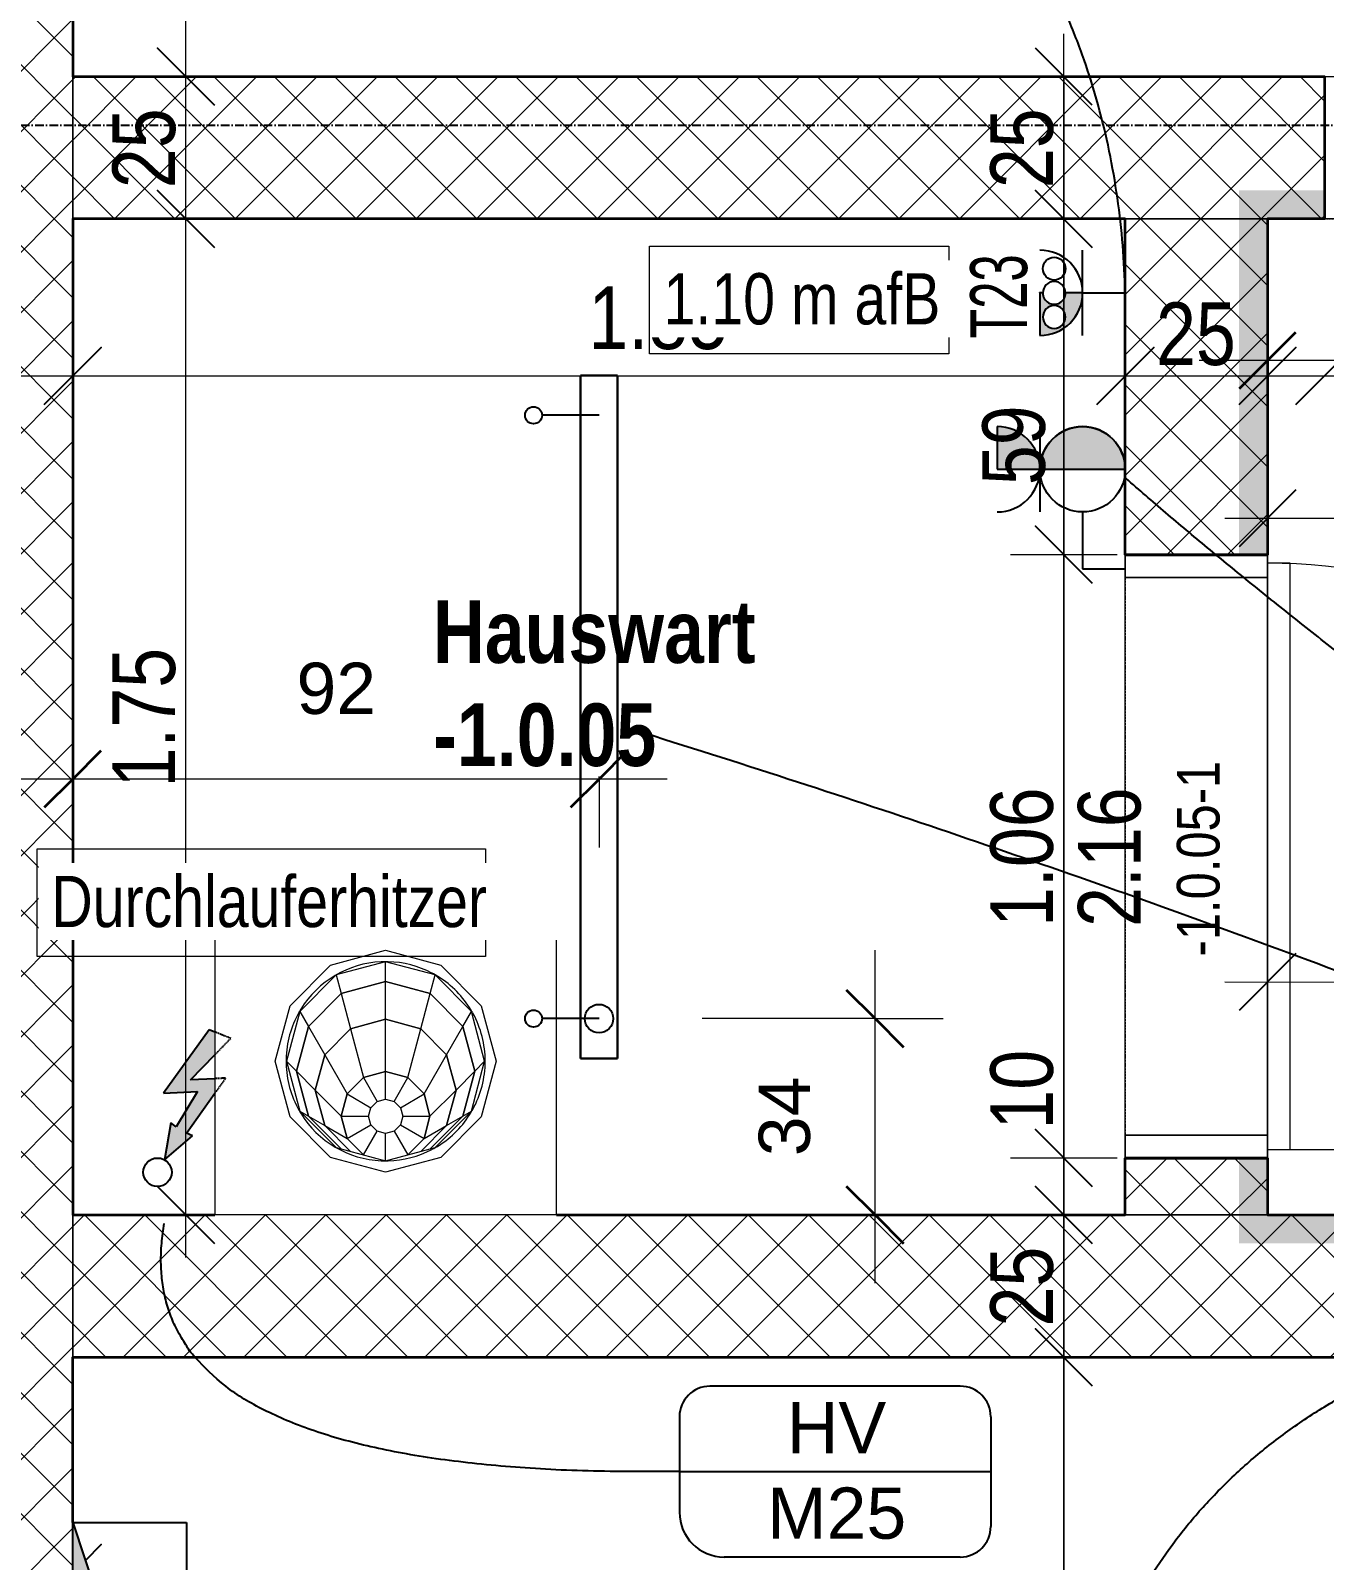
# Model space of a CAD drawing. Header units: millimetres. Extents: x -24363 to 26500, y -21894 to 23000.
# Drawn here: x -9004 to -6730, y -607 to 2081 of the extents above; entities that cross this region are included whole.
import ezdxf

# ---------------------------------------------------------------- set-up
doc = ezdxf.new("R2010")
doc.units = ezdxf.units.MM
for name, pattern in [('Achse', [25, 15, -5, 0, -5]), ('IMPORT-Strich 2_1mm _3_', [3, 2, -1]), ('IMPORT-Strichpunkt 3_1_1mm Achsen _3_', [5, 3, -1, 0, -1]), ('Verdeckt 0_75', [1.5, 0.75, -0.75])]:
    doc.linetypes.add(name, pattern=pattern)
for name, color, linetype, lineweight in [('010 Türen Neu', 7, 'Continuous', 5), ('015 Innenwände Bauteilschraffuren Neu', 7, 'Continuous', 5), ('015 Innenwände Neu', 7, 'Continuous', 5), ('030 Bodenaufbauten Neu', 7, 'Continuous', 5), ('035 Decken Neu', 7, 'Continuous', 5), ('060 Möbel Einbau Neu', 7, 'Continuous', 5), ('080 Raum Innen Kontur Neu', 7, 'Continuous', 5), ('110 Bemassungen Ausführung Neu', 7, 'Continuous', 5), ('160 Beschriftungen Ausführung Neu', 7, 'Continuous', 5), ('260 Kennzeichnung Sichtbeton Neu', 7, 'Continuous', 5), ('Allgemeine Beschriftungen', 7, 'Continuous', 5), ('Bemaßungen', 7, 'Continuous', 9), ('Bemaßungen-50', 7, 'Continuous', 9), ('Elektroinstallationen', 7, 'Continuous', 5), ('Kabel', 7, 'Continuous', 5), ('Leuchten', 7, 'Continuous', 5), ('Sanitärinstallationen', 7, 'Continuous', 5), ('Türen', 7, 'Continuous', 5), ('Wände', 7, 'Continuous', 5)]:
    doc.layers.add(name, color=color, linetype=linetype, lineweight=lineweight)
for name, color, linetype, lineweight, true_color in [('5773_100 Untergeschoss_dwg', 7, 'Continuous', 5, 0x767676), ('Detailelemente', 1, 'Continuous', 25, 0xff0000), ('Linien', 7, 'Verdeckt 0_75', 5, 0xc0c0c0)]:
    doc.layers.add(name, color=color, linetype=linetype, lineweight=lineweight, true_color=true_color)
doc.styles.add('Arial Narrow', font='ARIALN.TTF', dxfattribs={"height": 110.000002})
doc.styles.add('Arial Narrow_12', font='ARIALN.TTF', dxfattribs={"width": 0.75, "height": 100})
doc.styles.add('Arial Narrow_4', font='ARIALN.TTF', dxfattribs={"height": 75})
doc.styles.add('Arial Narrow_B', font='ARIALNB.TTF', dxfattribs={"height": 110})
doc.styles.add('Arial_5', font='arial.ttf', dxfattribs={"height": 90})
doc.styles.add('Arial_6', font='arial.ttf', dxfattribs={"width": 0.8, "height": 90})
doc.dimstyles.new('Diagonal_-_1_8_mm_Arial', dxfattribs={"dimscale": 304.8, "dimtxt": 91.823346, "dimasz": 0.328084, "dimexe": 0.393701, "dimexo": 0.246063, "dimgap": 0.287073, "dimtad": 1, "dimdec": 0, "dimlfac": 0.1, "dimzin": 0, "dimdsep": 46, "dimtxsty": 'Arial_5', "dimblk1": 'OBLIQUE', "dimblk2": 'OBLIQUE', "dimsah": 1, "dimcen": 0.09, "dimdle": 0.393701, "dimadec": 3, "dimazin": 2, "dimtfac": 1, "dimtdec": 4, "dimtix": 1, "dimtmove": 0, "dimatfit": 3, "dimfxl": 1, "dimtvp": 1, "dimtfill": 1, "dimtolj": 1, "dimtzin": 0, "dimarcsym": 2})
pattern_1 = [(60.551, (0, 0), (-65.30952, 36.87365), []), (150.551, (0, 0), (36.87365, 65.30952), [])]

# ---------------------------------------------------------------- blocks, each defined once
blk = doc.blocks.new('DirectShape - Modell_Elektroplaner_002-17037885-UG')
at = {"layer": 'Wände', "color": 253, "true_color": 0xa3a3a3}
for p, q in [((9180, 250), (6980, 250)), ((9180, 0), (9180, 250)), ((6980, 0), (9180, 0))]:
    blk.add_line(p, q, dxfattribs=at)
blk = doc.blocks.new('DirectShape - Wand-035-17009629-UG')
blk.add_blockref('DirectShape - Modell_Elektroplaner_002-17037885-UG', (0, 0))
blk = doc.blocks.new('DirectShape - Modell_Elektroplaner_002-17037888-UG')
at = {"layer": 'Wände', "color": 253, "true_color": 0xa3a3a3}
for p, q in [((3810, 250), (0, 250)), ((0, 250), (0, 0)), ((0, 0), (3810, 0))]:
    blk.add_line(p, q, dxfattribs=at)
blk = doc.blocks.new('DirectShape - Wand-035-17009666-UG')
blk.add_blockref('DirectShape - Modell_Elektroplaner_002-17037888-UG', (0, 0))
blk = doc.blocks.new('DirectShape - Modell_Elektroplaner_002-17024932-UG')
at = {"layer": 'Wände', "color": 253, "true_color": 0xa3a3a3}
blk.add_line((8150, 0), (0, 0), dxfattribs=at)
blk = doc.blocks.new('DirectShape - Wand-035-17010160-UG')
blk.add_blockref('DirectShape - Modell_Elektroplaner_002-17024932-UG', (0, 0))
blk = doc.blocks.new('DirectShape - Modell_Elektroplaner_002-17037976-UG')
at = {"layer": 'Wände', "color": 253, "true_color": 0xa3a3a3}
for p, q in [((350, 250), (250, 250)), ((250, 250), (250, 0)), ((350, 0), (350, 250)), ((2000, 250), (1410, 250)), ((1410, 250), (1410, 0)), ((2000, 0), (2000, 250)), ((250, 0), (350, 0)), ((1410, 0), (2000, 0))]:
    blk.add_line(p, q, dxfattribs=at)
blk = doc.blocks.new('DirectShape - Wand-035-17010408-UG')
blk.add_blockref('DirectShape - Modell_Elektroplaner_002-17037976-UG', (0, 0))
blk = doc.blocks.new('DirectShape - Modell_Elektroplaner_002-17024562-UG')
at = {"layer": 'Türen', "color": 253, "true_color": 0xa3a3a3}
for p, q in [((1045, 40), (15, 40)), ((15, 40), (15, 0)), ((1045, 0), (1045, 40)), ((0, 0), (0, -250)), ((40, 0), (0, 0)), ((15, 0), (1045, 0)), ((40, -250), (40, 0)), ((1020, 0), (1020, -250)), ((1060, 0), (1020, 0)), ((1060, -250), (1060, 0)), ((0, -250), (40, -250)), ((1020, -250), (1060, -250))]:
    blk.add_line(p, q, dxfattribs=at)
blk = doc.blocks.new('DirectShape - Tür-014-17032041-UG')
blk.add_blockref('DirectShape - Modell_Elektroplaner_002-17024562-UG', (0, 0))
blk = doc.blocks.new('DirectShape - Modell_Elektroplaner_002-17024761-UG')
at = {"layer": 'Sanitärinstallationen', "color": 251, "true_color": 0x666666}
for p, q in [((-300, 0), (300, 0)), ((-300, -500), (-300, 0)), ((-300, 0), (300, 0)), ((-300, -500), (-300, 0)), ((300, -500), (300, 0)), ((300, -500), (300, 0)), ((-97, -101), (0, -74.9)), ((-97, -101), (0, -74.9)), ((0, -74.9), (97, -101)), ((0, -74.9), (97, -101)), ((-168, -172.4), (-97, -101)), ((-168, -172.4), (-97, -101)), ((0, -95), (-87, -118.4)), ((0, -95), (-87, -118.4)), ((-39, -105.5), (-67.5, -134.2)), ((-67.5, -134.2), (-39, -105.5)), ((-39, -105.5), (-67.5, -134.2)), ((-67.5, -134.2), (-39, -105.5)), ((-15, -147.4), (-39, -105.5)), ((-15, -147.4), (-39, -105.5)), ((0, -95), (0, -143.4)), ((87, -118.4), (0, -95)), ((0, -95), (0, -143.4)), ((87, -118.4), (0, -95)), ((39, -105.5), (15, -147.4)), ((39, -105.5), (15, -147.4)), ((67.5, -134.2), (39, -105.5)), ((39, -105.5), (67.5, -134.2)), ((67.5, -134.2), (39, -105.5)), ((39, -105.5), (67.5, -134.2)), ((97, -101), (168, -172.4)), ((97, -101), (168, -172.4)), ((-87, -118.4), (-150.7, -182.5)), ((-87, -118.4), (-150.7, -182.5)), ((-135.6, -173.8), (-78.3, -116.1)), ((-78.3, -116.1), (-135.6, -173.8)), ((-135.6, -173.8), (-78.3, -116.1)), ((-78.3, -116.1), (-135.6, -173.8)), ((-61.9, -111.7), (-107.1, -157.2)), ((-107.1, -157.2), (-61.9, -111.7)), ((-61.9, -111.7), (-107.1, -157.2)), ((-107.1, -157.2), (-61.9, -111.7)), ((-67.5, -134.2), (-107.1, -157.2)), ((-67.5, -134.2), (-107.1, -157.2)), ((-67.5, -134.2), (-77.9, -173.4)), ((-77.9, -173.4), (-67.5, -134.2)), ((-67.5, -134.2), (-77.9, -173.4)), ((-77.9, -173.4), (-67.5, -134.2)), ((-26, -158.4), (-67.5, -134.2)), ((-26, -158.4), (-67.5, -134.2)), ((67.5, -134.2), (26, -158.4)), ((67.5, -134.2), (26, -158.4)), ((107.1, -157.2), (61.9, -111.7)), ((61.9, -111.7), (107.1, -157.2)), ((107.1, -157.2), (61.9, -111.7)), ((61.9, -111.7), (107.1, -157.2)), ((77.9, -173.4), (67.5, -134.2)), ((107.1, -157.2), (67.5, -134.2)), ((67.5, -134.2), (77.9, -173.4)), ((77.9, -173.4), (67.5, -134.2)), ((107.1, -157.2), (67.5, -134.2)), ((67.5, -134.2), (77.9, -173.4)), ((78.3, -116.1), (135.6, -173.8)), ((135.6, -173.8), (78.3, -116.1)), ((78.3, -116.1), (135.6, -173.8)), ((135.6, -173.8), (78.3, -116.1)), ((150.7, -182.5), (87, -118.4)), ((150.7, -182.5), (87, -118.4)), ((-107.1, -157.2), (-135.6, -173.8)), ((-107.1, -157.2), (-135.6, -173.8)), ((-107.1, -157.2), (-123.7, -219.4)), ((-123.7, -219.4), (-107.1, -157.2)), ((-107.1, -157.2), (-123.7, -219.4)), ((-123.7, -219.4), (-107.1, -157.2)), ((-30, -173.4), (-26, -158.4)), ((-30, -173.4), (-26, -158.4)), ((-30, -173.4), (-26, -158.4)), ((-30, -173.4), (-26, -158.4)), ((-26, -158.4), (-15, -147.4)), ((-26, -158.4), (-15, -147.4)), ((-26, -158.4), (-15, -147.4)), ((-26, -158.4), (-15, -147.4)), ((-15, -147.4), (0, -143.4)), ((-15, -147.4), (0, -143.4)), ((-15, -147.4), (0, -143.4)), ((-15, -147.4), (0, -143.4)), ((0, -143.4), (15, -147.4)), ((0, -143.4), (15, -147.4)), ((0, -143.4), (15, -147.4)), ((0, -143.4), (15, -147.4)), ((15, -147.4), (26, -158.4)), ((15, -147.4), (26, -158.4)), ((15, -147.4), (26, -158.4)), ((15, -147.4), (26, -158.4)), ((26, -158.4), (30, -173.4)), ((26, -158.4), (30, -173.4)), ((26, -158.4), (30, -173.4)), ((26, -158.4), (30, -173.4)), ((123.7, -219.4), (107.1, -157.2)), ((135.6, -173.8), (107.1, -157.2)), ((107.1, -157.2), (123.7, -219.4)), ((123.7, -219.4), (107.1, -157.2)), ((135.6, -173.8), (107.1, -157.2)), ((107.1, -157.2), (123.7, -219.4)), ((-194, -270), (-168, -172.4)), ((-194, -270), (-168, -172.4)), ((-150.7, -182.5), (-174, -270)), ((-150.7, -182.5), (-174, -270)), ((-156.6, -252.5), (-135.6, -173.8)), ((-135.6, -173.8), (-156.6, -252.5)), ((-156.6, -252.5), (-135.6, -173.8)), ((-135.6, -173.8), (-156.6, -252.5)), ((-135.6, -173.8), (-150.7, -182.5)), ((-135.6, -173.8), (-150.7, -182.5)), ((-77.9, -173.4), (-123.7, -219.4)), ((-77.9, -173.4), (-123.7, -219.4)), ((-77.9, -173.4), (-67.5, -212.6)), ((-30, -173.4), (-77.9, -173.4)), ((-67.5, -212.6), (-77.9, -173.4)), ((-77.9, -173.4), (-67.5, -212.6)), ((-30, -173.4), (-77.9, -173.4)), ((-67.5, -212.6), (-77.9, -173.4)), ((-26, -188.4), (-30, -173.4)), ((-26, -188.4), (-30, -173.4)), ((-26, -188.4), (-30, -173.4)), ((-26, -188.4), (-30, -173.4)), ((30, -173.4), (26, -188.4)), ((30, -173.4), (26, -188.4)), ((30, -173.4), (26, -188.4)), ((30, -173.4), (26, -188.4)), ((77.9, -173.4), (30, -173.4)), ((77.9, -173.4), (30, -173.4)), ((67.5, -212.6), (77.9, -173.4)), ((77.9, -173.4), (67.5, -212.6)), ((67.5, -212.6), (77.9, -173.4)), ((77.9, -173.4), (67.5, -212.6)), ((123.7, -219.4), (77.9, -173.4)), ((123.7, -219.4), (77.9, -173.4)), ((150.7, -182.5), (135.6, -173.8)), ((135.6, -173.8), (156.6, -252.5)), ((156.6, -252.5), (135.6, -173.8)), ((150.7, -182.5), (135.6, -173.8)), ((135.6, -173.8), (156.6, -252.5)), ((156.6, -252.5), (135.6, -173.8)), ((174, -270), (150.7, -182.5)), ((174, -270), (150.7, -182.5)), ((168, -172.4), (194, -270)), ((168, -172.4), (194, -270)), ((-67.5, -212.6), (-107.1, -281.6)), ((-67.5, -212.6), (-107.1, -281.6)), ((-26, -188.4), (-67.5, -212.6)), ((-26, -188.4), (-67.5, -212.6)), ((-67.5, -212.6), (-39, -241.3)), ((-39, -241.3), (-67.5, -212.6)), ((-67.5, -212.6), (-39, -241.3)), ((-39, -241.3), (-67.5, -212.6)), ((-15, -199.4), (-39, -241.3)), ((-15, -199.4), (-39, -241.3)), ((-15, -199.4), (-26, -188.4)), ((-15, -199.4), (-26, -188.4)), ((-15, -199.4), (-26, -188.4)), ((-15, -199.4), (-26, -188.4)), ((0, -203.4), (-15, -199.4)), ((0, -203.4), (-15, -199.4)), ((0, -203.4), (-15, -199.4)), ((0, -203.4), (-15, -199.4)), ((15, -199.4), (0, -203.4)), ((15, -199.4), (0, -203.4)), ((15, -199.4), (0, -203.4)), ((15, -199.4), (0, -203.4)), ((0, -203.4), (0, -251.8)), ((0, -203.4), (0, -251.8)), ((26, -188.4), (15, -199.4)), ((26, -188.4), (15, -199.4)), ((26, -188.4), (15, -199.4)), ((26, -188.4), (15, -199.4)), ((39, -241.3), (15, -199.4)), ((39, -241.3), (15, -199.4)), ((67.5, -212.6), (26, -188.4)), ((67.5, -212.6), (26, -188.4)), ((39, -241.3), (67.5, -212.6)), ((67.5, -212.6), (39, -241.3)), ((39, -241.3), (67.5, -212.6)), ((67.5, -212.6), (39, -241.3)), ((107.1, -281.6), (67.5, -212.6)), ((107.1, -281.6), (67.5, -212.6)), ((-123.7, -219.4), (-156.6, -252.5)), ((-123.7, -219.4), (-156.6, -252.5)), ((-123.7, -219.4), (-107.1, -281.6)), ((-107.1, -281.6), (-123.7, -219.4)), ((-123.7, -219.4), (-107.1, -281.6)), ((-107.1, -281.6), (-123.7, -219.4)), ((-39, -241.3), (-61.9, -327.2)), ((-39, -241.3), (-61.9, -327.2)), ((-39, -241.3), (0, -251.8)), ((0, -251.8), (-39, -241.3)), ((-39, -241.3), (0, -251.8)), ((0, -251.8), (-39, -241.3)), ((0, -251.8), (39, -241.3)), ((39, -241.3), (0, -251.8)), ((0, -251.8), (39, -241.3)), ((39, -241.3), (0, -251.8)), ((61.9, -327.2), (39, -241.3)), ((61.9, -327.2), (39, -241.3)), ((107.1, -281.6), (123.7, -219.4)), ((123.7, -219.4), (107.1, -281.6)), ((107.1, -281.6), (123.7, -219.4)), ((123.7, -219.4), (107.1, -281.6)), ((156.6, -252.5), (123.7, -219.4)), ((156.6, -252.5), (123.7, -219.4)), ((-156.6, -252.5), (-174, -270)), ((-156.6, -252.5), (-174, -270)), ((-135.6, -331.2), (-156.6, -252.5)), ((-156.6, -252.5), (-135.6, -331.2)), ((-135.6, -331.2), (-156.6, -252.5)), ((-156.6, -252.5), (-135.6, -331.2)), ((0, -251.8), (0, -343.9)), ((0, -251.8), (0, -343.9)), ((156.6, -252.5), (135.6, -331.2)), ((135.6, -331.2), (156.6, -252.5)), ((156.6, -252.5), (135.6, -331.2)), ((135.6, -331.2), (156.6, -252.5)), ((174, -270), (156.6, -252.5)), ((174, -270), (156.6, -252.5)), ((-168, -367.6), (-194, -270)), ((-168, -367.6), (-194, -270)), ((-174, -270), (-150.7, -357.5)), ((-174, -270), (-150.7, -357.5)), ((-107.1, -281.6), (-135.6, -331.2)), ((-107.1, -281.6), (-135.6, -331.2)), ((-107.1, -281.6), (-61.9, -327.2)), ((-61.9, -327.2), (-107.1, -281.6)), ((-107.1, -281.6), (-61.9, -327.2)), ((-61.9, -327.2), (-107.1, -281.6)), ((61.9, -327.2), (107.1, -281.6)), ((107.1, -281.6), (61.9, -327.2)), ((61.9, -327.2), (107.1, -281.6)), ((107.1, -281.6), (61.9, -327.2)), ((135.6, -331.2), (107.1, -281.6)), ((135.6, -331.2), (107.1, -281.6)), ((150.7, -357.5), (174, -270)), ((150.7, -357.5), (174, -270)), ((194, -270), (168, -367.6)), ((194, -270), (168, -367.6)), ((-135.6, -331.2), (-150.7, -357.5)), ((-135.6, -331.2), (-150.7, -357.5)), ((-78.3, -388.9), (-135.6, -331.2)), ((-135.6, -331.2), (-78.3, -388.9)), ((-78.3, -388.9), (-135.6, -331.2)), ((-135.6, -331.2), (-78.3, -388.9)), ((-61.9, -327.2), (-78.3, -388.9)), ((-61.9, -327.2), (-78.3, -388.9)), ((-61.9, -327.2), (0, -343.9)), ((0, -343.9), (-61.9, -327.2)), ((-61.9, -327.2), (0, -343.9)), ((0, -343.9), (-61.9, -327.2)), ((0, -343.9), (61.9, -327.2)), ((61.9, -327.2), (0, -343.9)), ((0, -343.9), (61.9, -327.2)), ((61.9, -327.2), (0, -343.9)), ((0, -343.9), (0, -410)), ((0, -343.9), (0, -410)), ((78.3, -388.9), (61.9, -327.2)), ((78.3, -388.9), (61.9, -327.2)), ((135.6, -331.2), (78.3, -388.9)), ((78.3, -388.9), (135.6, -331.2)), ((135.6, -331.2), (78.3, -388.9)), ((78.3, -388.9), (135.6, -331.2)), ((150.7, -357.5), (135.6, -331.2)), ((150.7, -357.5), (135.6, -331.2)), ((-97, -439), (-168, -367.6)), ((-97, -439), (-168, -367.6)), ((-150.7, -357.5), (-87, -421.6)), ((-150.7, -357.5), (-87, -421.6)), ((87, -421.6), (150.7, -357.5)), ((87, -421.6), (150.7, -357.5)), ((168, -367.6), (97, -439)), ((168, -367.6), (97, -439)), ((-78.3, -388.9), (-87, -421.6)), ((-78.3, -388.9), (-87, -421.6)), ((0, -410), (-78.3, -388.9)), ((-78.3, -388.9), (0, -410)), ((0, -410), (-78.3, -388.9)), ((-78.3, -388.9), (0, -410)), ((78.3, -388.9), (0, -410)), ((0, -410), (78.3, -388.9)), ((78.3, -388.9), (0, -410)), ((0, -410), (78.3, -388.9)), ((87, -421.6), (78.3, -388.9)), ((87, -421.6), (78.3, -388.9)), ((-87, -421.6), (0, -445)), ((-87, -421.6), (0, -445)), ((0, -410), (0, -445)), ((0, -410), (0, -445)), ((0, -445), (87, -421.6)), ((0, -445), (87, -421.6)), ((0, -465.1), (-97, -439)), ((0, -465.1), (-97, -439)), ((97, -439), (0, -465.1)), ((97, -439), (0, -465.1)), ((300, -500), (-300, -500)), ((300, -500), (-300, -500))]:
    blk.add_line(p, q, dxfattribs=at)
blk = doc.blocks.new('DirectShape - Modell_Elektroplaner_002-17024762-UG')
blk.add_blockref('DirectShape - Modell_Elektroplaner_002-17024761-UG', (0, 0))
blk = doc.blocks.new('DirectShape - FlowEq-001-17009938-UG')
blk.add_blockref('DirectShape - Modell_Elektroplaner_002-17024762-UG', (0, 0))
blk = doc.blocks.new('Modell_Elektroplaner_002_ifc-1-UG')
at = {"layer": 'Sanitärinstallationen', "color": 254, "linetype": 'Verdeckt 0_75', "lineweight": 5, "true_color": 0xd9d9d9, "rotation": 179.999751747052}
blk.add_blockref('DirectShape - FlowEq-001-17009938-UG', (-8380, 0), dxfattribs=at)
at = {"layer": 'Türen', "color": 251, "lineweight": 5, "true_color": 0x666666, "rotation": 269.9997517460218}
blk.add_blockref('DirectShape - Tür-014-17032041-UG', (-6830, 1160), dxfattribs=at)
at = {"layer": 'Wände', "color": 251, "lineweight": 5, "true_color": 0x666666}
for name, p, rotation in [('DirectShape - Wand-035-17010160-UG', (-8930, 2700), 269.9997517460218), ('DirectShape - Wand-035-17009629-UG', (250, 2000), 179.999751747052), ('DirectShape - Wand-035-17010408-UG', (-6830, -250), 89.9997517460218), ('DirectShape - Wand-035-17009666-UG', (-8930, -250), 359.999751747052)]:
    blk.add_blockref(name, p, dxfattribs=dict(at, rotation=rotation))
blk = doc.blocks.new('tin_Schaltgerätekombination - Schaltgerätekombination-V3-UG')
at = {"layer": 'Detailelemente', "linetype": 'Verdeckt 0_75'}
blk.add_hatch(color=256, dxfattribs=at).paths.add_polyline_path([(300, 200), (-300, 0), (300, 0)])
at = {"layer": 'Detailelemente'}
for p, q in [((-300, 0), (300, 200)), ((-300, 0), (-300, 200)), ((-300, 200), (300, 200)), ((300, 200), (300, 0)), ((300, 0), (-300, 0))]:
    blk.add_line(p, q, dxfattribs=at)
blk = doc.blocks.new('tin_LED_Lichtleiste - Lichtleiste LED 120-18168000-UG')
at = {"layer": 'Leuchten', "color": 150, "lineweight": 25, "true_color": 0x007fff}
for p, q in [((-530, 0), (-530, 100)), ((530, 0), (530, 100)), ((600, 32.5), (-600, 32.5)), ((-600, 32.5), (-600, -32.5)), ((-600, 32.5), (600, 32.5)), ((-600, -32.5), (-600, 32.5)), ((600, -32.5), (600, 32.5)), ((600, 32.5), (600, -32.5)), ((-600, -32.5), (600, -32.5)), ((600, -32.5), (-600, -32.5))]:
    blk.add_line(p, q, dxfattribs=at)
for centre, radius in [((-530, 115), 15), ((530, 115), 15), ((-530, 0), 25)]:
    blk.add_circle(centre, radius, dxfattribs=at)
blk = doc.blocks.new('tin_Schema0_T13_AP - Schalter Schema 0 T13 AP-18254315-UG')
at = {"layer": 'Detailelemente', "true_color": 0x007fff}
for points in [[(-293.6, 0), (-313, -2.6), (-331.1, -10), (-346.6, -22), (-358.5, -37.5), (-366, -55.6), (-368.6, -75), (-366, -94.4), (-358.5, -112.5), (-346.6, -128), (-331.1, -140), (-313, -147.4), (-293.6, -150), (-293.6, -41.1)], [(-293.6, -150), (-313, -152.6), (-331.1, -160), (-346.6, -172), (-358.5, -187.5), (-366, -205.6), (-368.6, -225), (-293.6, -225)]]:
    blk.add_hatch(color=150, dxfattribs=at).paths.add_polyline_path(points)
at = {"layer": 'Detailelemente', "color": 150, "true_color": 0x007fff}
for p, q in [((-293.6, -150), (-293.6, 0)), ((-118.6, -75), (-118.6, 0)), ((-218.6, -75), (-118.6, -75)), ((-368.6, -150), (-218.6, -150)), ((-293.6, -225), (-293.6, -150)), ((-368.6, -225), (-293.6, -225))]:
    blk.add_line(p, q, dxfattribs=at)
blk.add_circle((-293.6, -75), 75, dxfattribs=at)
for centre, start, end in [((-293.6, -75), 90, 270), ((-293.6, -225), 90, 180), ((-293.6, -225), 0, 180)]:
    blk.add_arc(centre, 75, start, end, dxfattribs=at)
blk = doc.blocks.new('tin_Steckdose_T23_AP - Steckdose 3xT23 AP-18202111-UG')
at = {"layer": 'Detailelemente'}
h = blk.add_hatch(color=256, dxfattribs=at)
h.paths.add_polyline_path([(-68.6, -150), (-71.1, -130.6), (-78.6, -112.5), (-90.5, -97), (-106.1, -85), (-124.1, -77.6), (-143.6, -75), (-143.6, -105), (-138.4, -105.7), (-133.6, -107.7), (-129.4, -110.9), (-126.2, -115), (-124.2, -119.8), (-123.6, -125), (-124.2, -130.2), (-126.2, -135), (-129.4, -139.1), (-133.6, -142.3), (-138.4, -144.3), (-143.6, -145), (-143.6, -150), (-136.2, -150)])
h.paths.add_polyline_path([(-81.1, -125), (-81.7, -130.2), (-83.7, -135), (-86.9, -139.1), (-91.1, -142.3), (-95.9, -144.3), (-101.1, -145), (-106.2, -144.3), (-111.1, -142.3), (-115.2, -139.1), (-118.4, -135), (-120.4, -130.2), (-121.1, -125), (-120.4, -119.8), (-118.4, -115), (-115.2, -110.9), (-111.1, -107.7), (-106.2, -105.7), (-101.1, -105), (-95.9, -105.7), (-91.1, -107.7), (-86.9, -110.9), (-83.7, -115), (-81.7, -119.8)])
for p, q in [((-143.6, -75), (-143.6, 0)), ((-68.6, -75), (-218.6, -75)), ((-143.6, -75), (-143.6, -105)), ((-143.6, -145), (-143.6, -150)), ((-143.6, -150), (-68.6, -150))]:
    blk.add_line(p, q, dxfattribs=at)
for centre, radius in [((-143.6, 0), 0.3), ((-186.1, -125), 20), ((-143.6, -150), 0.3), ((-143.6, -150), 0.3)]:
    blk.add_circle(centre, radius, dxfattribs=at)
for centre, radius, start, end in [((-143.6, -150), 75, 0, 180), ((-143.6, -150), 75, 0, 90), ((-143.6, -125), 20, 90, 270), ((-143.6, -125), 20, 270, 90), ((-101.1, -125), 20, 0, 180), ((-101.1, -125), 20, 180, 0)]:
    blk.add_arc(centre, radius, start, end, dxfattribs=at)
blk = doc.blocks.new('tin_Beschriftung_Verweis_2 Zeilen - Verteilung_ Leerrohr-18170776-UG')
at = {"layer": 'Elektroinstallationen', "color": 1, "lineweight": 25, "true_color": 0xff0000}
for p, q in [((220, 150), (-220, 150)), ((-273.6, 96.4), (-273.6, -71.4)), ((273.6, 96.4), (273.6, -96.4)), ((-273.6, 0), (273.6, 0)), ((220, -150), (-195, -150))]:
    blk.add_line(p, q, dxfattribs=at)
for centre, radius, start, end in [((-220, 96.4), 53.6, 90, 180), ((220, 96.4), 53.6, 360, 90), ((-195, -71.4), 78.6, 180, 270), ((220, -96.4), 53.6, 270, 0)]:
    blk.add_arc(centre, radius, start, end, dxfattribs=at)
blk = doc.blocks.new('tin_Fundamenterder_Horizontal_P1_P2 - Banderder verzinkt 50mm2-18181620-UG')
at = {"layer": 'Elektroinstallationen', "color": 1, "linetype": 'Achse', "lineweight": 25, "true_color": 0xff0000}
blk.add_line((0, 0), (9100, 0), dxfattribs=at)
blk = doc.blocks.new('tin_Direktanschluss - Direktanschluss Kraft-17712791-UG')
at = {"layer": 'Detailelemente', "linetype": 'Verdeckt 0_75'}
blk.add_hatch(color=256, dxfattribs=at).paths.add_polyline_path([(-155.7, -46.9), (-205, -89), (-194.7, -93.8), (-244.6, -163.8), (-244.6, -189.4), (-201.8, -187.2), (-244.6, -231.5), (-244.6, -271.4), (-234.5, -275.5), (-154, -163.9), (-213.8, -167), (-176.4, -104.7), (-167.3, -111.6)])
at = {"layer": 'Detailelemente'}
for p, q in [((-155.7, -46.9), (-205, -89)), ((-167.3, -111.6), (-155.7, -46.9)), ((-194.7, -93.8), (-244.6, -163.8)), ((-213.8, -167), (-176.4, -104.7)), ((-205, -89), (-194.7, -93.8)), ((-176.4, -104.7), (-167.3, -111.6)), ((-244.6, -189.4), (-201.8, -187.2)), ((-201.8, -187.2), (-244.6, -231.5)), ((-234.5, -275.5), (-154, -163.9)), ((-154, -163.9), (-213.8, -167)), ((-244.6, -271.4), (-234.5, -275.5))]:
    blk.add_line(p, q, dxfattribs=at)
blk.add_circle((-143.6, -25), 25, dxfattribs=at)
at = {"layer": 'Linien', "color": 1, "lineweight": 25, "true_color": 0xff0000}
for p, q in [((-244.7, -163.8), (-263.6, -190.4)), ((-263.6, -190.4), (-244.7, -189.4)), ((-244.7, -231.6), (-272.3, -260.2)), ((-272.3, -260.2), (-244.7, -271.4))]:
    blk.add_line(p, q, dxfattribs=at)
blk = doc.blocks.new('5773_100 Untergeschoss_dwg-17512464-UG')
at = {"layer": '015 Innenwände Bauteilschraffuren Neu', "true_color": 0x808080}
h = blk.add_hatch(dxfattribs=at)
h.set_pattern_fill('FP_1', color=8, style=0, pattern_type=2)
h.set_pattern_definition(pattern_1)
h.paths.add_polyline_path([(-7142, -7644.6), (-9327.2, 207), (-9616, 126.6), (-7431, -7725), (-7142.2, -7644.6)])
h = blk.add_hatch(dxfattribs=at)
h.set_pattern_fill('FP_1', color=8, style=0, pattern_type=2)
h.set_pattern_definition(pattern_1)
h.paths.add_polyline_path([(-7329.6, -223.2), (-6952.8, -118.3), (-7019.8, 122.5), (-9139.3, -467.3), (-9072.3, -708.2), (-7620, -304)])
h = blk.add_hatch(dxfattribs=at)
h.set_pattern_fill('FP_1', color=8, style=0, pattern_type=2)
h.set_pattern_definition(pattern_1)
h.paths.add_polyline_path([(-7131.8, -780.6), (-6891, -713.6), (-7049.1, -145.2), (-7290, -212.2), (-7172, -636)])
h = blk.add_hatch(dxfattribs=at)
h.set_pattern_fill('FP_1', color=8, style=0, pattern_type=2)
h.set_pattern_definition(pattern_1)
h.paths.add_polyline_path([(-6212.4, -1988.3), (-4865.5, -1613.5), (-4932.6, -1372.7), (-8603.1, -2394.1), (-8536.1, -2634.9), (-7374.3, -2311.7)])
h = blk.add_hatch(dxfattribs=at)
h.set_pattern_fill('FP_1', color=8, style=0, pattern_type=2)
h.set_pattern_definition(pattern_1)
h.paths.add_polyline_path([(-6820.8, -1898.1), (-6580, -1831.1), (-6606.8, -1734.8), (-6847.6, -1801.8)])
at = {"layer": '260 Kennzeichnung Sichtbeton Neu', "true_color": 0x002609}
for points in [[(-6890.9, -713.7), (-7049.1, -145.2), (-6952.8, -118.3), (-6966.2, -70.2), (-7110.7, -110.4), (-6939.1, -727.1)], [(-6266, -1795.6), (-4919.2, -1420.8), (-4932.6, -1372.7), (-6580, -1831.1), (-6606.8, -1734.8), (-6654.9, -1748.2), (-6614.7, -1892.7)]]:
    blk.add_hatch(color=98, dxfattribs=at).paths.add_polyline_path(points)
at = {"layer": '010 Türen Neu', "linetype": 'IMPORT-Strichpunkt 3_1_1mm Achsen _3_'}
for p, q in [((-6891, -713.6), (-6606.8, -1734.8)), ((-7131.8, -780.6), (-6847.6, -1801.8))]:
    blk.add_line(p, q, dxfattribs=at)
at = {"layer": '010 Türen Neu'}
blk.add_line((-6610.8, -1720.3), (-5618.5, -1444.2), dxfattribs=at)
at = {"layer": '010 Türen Neu', "flags": 128}
for points in [[(-7131.8, -780.6), (-7121.1, -819.1), (-6880.2, -752.1), (-6891, -713.6)], [(-6606.8, -1734.8), (-6617.5, -1696.2), (-6858.4, -1763.2), (-6847.6, -1801.8)]]:
    blk.add_lwpolyline(points, close=True, dxfattribs=at)
at = {"layer": '010 Türen Neu', "lineweight": 35, "flags": 128}
for points in [[(-7131.8, -780.6), (-6891, -713.6)], [(-6847.6, -1801.8), (-6606.8, -1734.8)]]:
    blk.add_lwpolyline(points, close=True, dxfattribs=at)
at = {"layer": '010 Türen Neu'}
blk.add_arc((-6610.8, -1720.3), 1030, 15.551, 105.551, dxfattribs=at)
at = {"layer": '015 Innenwände Neu', "lineweight": 35, "flags": 128}
for points in [[(-11912.2, -201), (-9407.4, 496.1), (-9327, 207.1), (-9139.3, -467.3), (-7019.8, 122.5), (-6952.8, -118.3), (-7049.1, -145.2), (-6891, -713.6), (-7131.8, -780.6), (-7290, -212.2), (-9072.3, -708.2), (-8603.1, -2394.1), (-8362.2, -2327.1)], [(-7784.2, -2166.2), (-6820.8, -1898.1), (-6847.6, -1801.8), (-6606.8, -1734.8), (-6580, -1831.1), (-4932.6, -1372.7), (-4865.5, -1613.5)], [(-8458.3, -2914.5), (-8536.1, -2634.9), (-4865.5, -1613.5)]]:
    blk.add_lwpolyline(points, dxfattribs=at)
at = {"layer": '030 Bodenaufbauten Neu', "flags": 128}
blk.add_lwpolyline([(-13024.8, 3797.1), (-7331.2, 5381.6), (-6218.6, 1383.5), (-5950.5, 420.1), (-6037.2, 396), (-5970.1, 155.1), (-6914.3, -107.6), (-6981.3, 133.2), (-9139.3, -467.3), (-9407.4, 496.1), (-11912.2, -201)], close=True, dxfattribs=at)
for points in [[(-2044.7, 447), (-2251.4, 1190), (-7049.1, -145.2), (-6580, -1831.1), (-3227.4, -898.1)], [(-7784.2, -2166.2), (-6820.8, -1898.1), (-6858.4, -1763.2), (-6617.5, -1696.2), (-6880.2, -752.1), (-7121.1, -819.1), (-7290, -212.2), (-9072.3, -708.2)], [(-9072.3, -708.2), (-8603.1, -2394.1), (-8362.2, -2327.1)], [(-4827, -1602.8), (-8536.1, -2634.9), (-8458.3, -2914.5)]]:
    blk.add_lwpolyline(points, dxfattribs=at)
at = {"layer": '035 Decken Neu', "linetype": 'IMPORT-Strich 2_1mm _3_', "flags": 128}
blk.add_lwpolyline([(-687.7, -3496.9), (-790.8, -3126.5), (-2476.7, -3595.6), (-3227.4, -898.1), (-6580, -1831.1), (-7049.1, -145.2), (-5642.6, 246.3), (-7264.6, 6074.8), (1097.7, 8401.9), (-7264.6, 6074.8), (-5642.6, 246.3), (-7049.1, -145.2), (-6580, -1831.1), (-3227.4, -898.1), (-2476.7, -3595.6), (-790.8, -3126.5)], close=True, dxfattribs=at)
blk.add_lwpolyline([(-14803.6, -590.4), (-12693.8, -3.3), (-13873.4, 4235.7), (-7264.6, 6074.8), (-5642.6, 246.3), (-7049.1, -145.2), (-6580, -1831.1), (-3227.4, -898.1), (-2476.7, -3595.6), (-790.8, -3126.5), (-687.7, -3496.9)], dxfattribs=at)
at = {"layer": '060 Möbel Einbau Neu'}
for start, end in [(108.2118, 163.946), (104.1831, 108.0377), (77.9043, 104.0848), (73.6553, 77.7776), (46.4119, 73.5306), (44.5743, 46.3124), (15.551, 44.4003), (166.1607, 194.2994), (164.1241, 166.0624), (346.6683, 15.551), (194.4261, 196.6516), (196.7782, 224.9594), (317.5066, 344.7411), (344.8406, 346.4942), (225.0578, 226.8854), (227.0635, 283.0126), (286.9474, 313.2868), (313.4135, 317.382), (283.1867, 286.8491)]:
    blk.add_arc((-8145.6, -1986.5), 175, start, end, dxfattribs=at)
at = {"layer": '080 Raum Innen Kontur Neu', "color": 9, "true_color": 0xc0c0c0}
for p, q in [((-7784.2, -2166.2), (-6820.8, -1898.1)), ((-8536.1, -2634.9), (-8458.3, -2914.5))]:
    blk.add_line(p, q, dxfattribs=at)
at = {"layer": '080 Raum Innen Kontur Neu', "color": 9, "true_color": 0xc0c0c0, "flags": 128}
blk.add_lwpolyline([(-13024.8, 3797.1), (-11912.2, -201), (-9407.4, 496.1), (-9139.3, -467.3), (-5950.5, 420.1), (-7331.2, 5381.6)], close=True, dxfattribs=at)
for points in [[(-2044.7, 447), (-2251.4, 1190), (-7049.1, -145.2), (-6580, -1831.1), (-3227.4, -898.1)], [(-6820.8, -1898.1), (-7290, -212.2), (-9072.3, -708.2), (-8603.1, -2394.1), (-8362.2, -2327.1)], [(-3197.4, -1938.3), (-3401.2, -1206), (-8536.1, -2634.9)]]:
    blk.add_lwpolyline(points, dxfattribs=at)
at = {"layer": '110 Bemassungen Ausführung Neu', "color": 254, "lineweight": 25, "true_color": 0xcccccc}
for p, q in [((-7399.5, -35.1), (-7522.7, 34.5)), ((-6873.4, -590.1), (-6942.9, -713.3)), ((-6654.9, -1375.2), (-6724.5, -1498.4)), ((-8473, -2306), (-8349.9, -2375.5))]:
    blk.add_line(p, q, dxfattribs=at)
at = {"layer": '110 Bemassungen Ausführung Neu', "color": 254, "true_color": 0xcccccc}
for p, q in [((-7370.8, 24.8), (-7551.4, -25.4)), ((-7303.7, -216), (-7484.4, -266.3)), ((-7356.4, -376.4), (-7350.7, -397.1)), ((-7350.7, -397.1), (-7356.4, -376.4)), ((-7350.7, -397.1), (-7345, -417.3)), ((-7345, -417.3), (-7350.7, -397.1)), ((-7345, -417.3), (-7343.2, -424)), ((-7343.2, -424), (-7345, -417.3)), ((-7343.1, -424.2), (-7342.8, -425.5)), ((-7342.8, -425.5), (-7343.1, -424.2)), ((-7342.8, -425.5), (-7294, -600.7)), ((-7294, -600.7), (-7342.8, -425.5)), ((-6883, -742), (-6933.3, -561.4)), ((-7294, -600.7), (-7276.1, -665)), ((-7276.1, -665), (-7294, -600.7)), ((-8138.4, -734.6), (-8075.9, -717.2)), ((-7145.6, -784.4), (-7326.2, -834.7)), ((-6664.6, -1527.1), (-6714.8, -1346.5)), ((-6861.4, -1805.6), (-7042, -1855.9)), ((-6834.6, -1901.9), (-7015.2, -1952.2)), ((-8469.3, -2132.7), (-8483.5, -2082)), ((-8460.6, -2164.3), (-8469.3, -2132.7)), ((-6767.5, -2142.8), (-6948.2, -2193.1)), ((-8446.1, -2216.3), (-8460.5, -2164.4)), ((-8362.2, -2327.1), (-8501.8, -2365.9)), ((-8459.5, -2909.9), (-8458.3, -2914.5)), ((-8458.3, -2914.5), (-8459.5, -2909.9))]:
    blk.add_line(p, q, dxfattribs=at)
at = {"layer": '110 Bemassungen Ausführung Neu', "color": 254, "true_color": 0xcccccc, "flags": 128}
for points in [[(-8075.9, -717.2), (-7216, -477.9), (-6975.2, -410.9), (-6878.9, -384.1), (-5857.7, -99.9), (-3622.6, 522.1), (-2350.9, 876), (-2177.5, 924.3), (-1936.7, 991.3), (-395.2, 1420.2), (-154.4, 1487.3), (-395.2, 1420.2)], [(-6980.4, -671.8), (-6908.2, -651.7), (-2110.5, 683.4), (-2038.2, 703.5)], [(-8483.5, -2081.9), (-8880.6, -654.8), (-8947.6, -414), (-9215.7, 549.4), (-9235.8, 621.7)], [(-7356.4, -376.3), (-7394.1, -241.1), (-7461.1, -0.3), (-7481.2, 72)], [(-7461.1, -0.3), (-7394.1, -241.1), (-7356.4, -376.3)], [(-6762, -1456.9), (-6689.7, -1436.8), (-5042.3, -978.3), (-4021.1, -694.2), (-3337.1, -503.8), (-2181, -182.1)], [(-7276.1, -665), (-7235.9, -809.5), (-6951.7, -1830.7), (-6924.9, -1927.1), (-6857.9, -2167.9), (-6290.8, -4205.6)], [(-6290.8, -4205.6), (-6857.9, -2167.9), (-6924.9, -1927.1), (-6951.7, -1830.7), (-7235.9, -809.5), (-7276.1, -665)], [(-11276.8, -1607.9), (-9287.3, -1054.3), (-8998.3, -973.9), (-8138.5, -734.6)], [(-8391.3, -2413), (-8411.4, -2340.8), (-8446.1, -2216.3)]]:
    blk.add_lwpolyline(points, dxfattribs=at)
at = {"layer": '110 Bemassungen Ausführung Neu', "color": 254, "lineweight": 25, "true_color": 0xcccccc, "flags": 128}
for points in [[(-7332.5, -275.9), (-7455.6, -206.4)], [(-6913.6, -445.6), (-6844.1, -322.5)], [(-7010, -472.4), (-6940.4, -349.3)], [(-8886.1, -448.7), (-9009.2, -379.2)], [(-7250.8, -539.5), (-7181.3, -416.3)], [(-8819, -689.6), (-8942.2, -620.1)], [(-7174.3, -844.3), (-7297.5, -774.8)], [(-9033.1, -1035.4), (-8963.6, -912.3)], [(-6890.1, -1865.5), (-7013.3, -1796)], [(-6863.3, -1961.8), (-6986.5, -1892.3)], [(-6796.3, -2202.7), (-6919.4, -2133.2)], [(-8418.9, -2972.9), (-8399.6, -2938.7)]]:
    blk.add_lwpolyline(points, close=True, dxfattribs=at)
at = {"layer": '110 Bemassungen Ausführung Neu', "color": 254, "true_color": 0xcccccc, "flags": 128}
for points in [[(-7000.3, -320.5), (-6950.1, -501.2)], [(-9038, -439.1), (-8857.3, -388.8)], [(-7241.2, -387.6), (-7190.9, -568.2)], [(-8970.9, -680), (-8790.3, -629.7)], [(-9023.5, -883.5), (-8973.2, -1064.2)]]:
    blk.add_lwpolyline(points, close=True, dxfattribs=at)
at = {"layer": '110 Bemassungen Ausführung Neu', "color": 254, "true_color": 0xcccccc, "char_height": 110, "attachment_point": 1, "line_spacing_factor": 0.974696, "style": 'Arial Narrow'}
for s, insert, width, rotation in [('25', (-7533, -223.6), 167.507, 105.551), ('25', (-7198.5, -339), 167.507, 15.551), ('25', (-9019.5, -637.3), 167.507, 105.551), ('1.85', (-8167.2, -579.4), 293.138, 15.551), ('59', (-7406.6, -730.1), 167.507, 105.551), ('2.16', (-7036.6, -1432.9), 293.138, 105.551), ('1.06', (-7185, -1474.2), 293.138, 105.551), ('1.75', (-8737.2, -1651.8), 293.138, 105.551), ('10', (-7089.5, -1817.2), 167.507, 105.551), ('25', (-6996.8, -2150.4), 167.507, 105.551)]:
    blk.add_mtext(s, dxfattribs=dict(at, insert=insert, width=width, rotation=rotation))
at = {"layer": '160 Beschriftungen Ausführung Neu', "color": 254, "true_color": 0xcccccc, "attachment_point": 1, "line_spacing_factor": 0.974696}
for s, insert, char_height, width, rotation, style in [('Hauswart', (-8282.5, -1184), 110, 680.836, 15.551, 'Arial Narrow_B'), ('-1.0.05-1', (-6855.2, -1436.3), 75, 410.801, 105.551, 'Arial Narrow_4'), ('-1.0.05', (-8233.9, -1358.5), 110, 468.75, 15.551, 'Arial Narrow_B')]:
    blk.add_mtext(s, dxfattribs=dict(at, insert=insert, char_height=char_height, width=width, rotation=rotation, style=style))
blk = doc.blocks.new('DIMBLOCK24-UG')
at = {"layer": 'Bemaßungen-50'}
for p, q in [((-4340, 1501.3), (-4340, 1621.3)), ((-6830, 1501.3), (-6830, 1505.6)), ((-4220, 1501.3), (-6950, 1501.3)), ((-6830, 1501.3), (-6830, 1381.3)), ((-4340, 1501.3), (-4340, 1375))]:
    blk.add_line(p, q, dxfattribs=at)
at = {"layer": 'Bemaßungen-50', "lineweight": 35}
for p, q in [((-6830, 1501.3), (-6780, 1551.3)), ((-4340, 1501.3), (-4290, 1551.3)), ((-6830, 1501.3), (-6880, 1451.3)), ((-4340, 1501.3), (-4390, 1451.3))]:
    blk.add_line(p, q, dxfattribs=at)
at = {"layer": 'Bemaßungen-50', "color": 0, "insert": (-5688.8, 1705.6), "char_height": 90, "width": 249.194, "attachment_point": 1, "line_spacing_factor": 0.941778, "style": 'Arial_5', "bg_fill": 3, "box_fill_scale": 1.25, "bg_fill_color": 256, "bg_fill_true_color": 13158600, "bg_fill_transparency": 0}
blk.add_mtext('249', dxfattribs=at)
blk = doc.blocks.new('_Oblique')
at = {"color": 0, "linetype": 'ByBlock', "lineweight": -2}
blk.add_line((-0.5, -0.5), (0.5, 0.5), dxfattribs=at)
blk = doc.blocks.new('DIMBLOCK59-UG')
at = {"layer": 'Bemaßungen-50'}
for p, q in [((-7519.9, -120), (-7519.9, 465)), ((-7519.9, 345), (-7823.6, 345)), ((-7519.9, 345), (-7399.9, 345)), ((-7519.9, 0), (-7639.9, 0)), ((-7519.9, 0), (-7515.6, 0))]:
    blk.add_line(p, q, dxfattribs=at)
at = {"layer": 'Bemaßungen-50', "lineweight": 35}
for p, q in [((-7519.9, 345), (-7569.9, 395)), ((-7519.9, 345), (-7469.9, 295)), ((-7519.9, 0), (-7569.9, 50)), ((-7519.9, 0), (-7469.9, -50))]:
    blk.add_line(p, q, dxfattribs=at)
at = {"layer": 'Bemaßungen-50', "color": 0, "insert": (-7724.3, 103.3), "char_height": 90, "width": 166.13, "attachment_point": 1, "rotation": 90, "line_spacing_factor": 0.941778, "style": 'Arial_5', "bg_fill": 3, "box_fill_scale": 1.25, "bg_fill_color": 256, "bg_fill_true_color": 13158600, "bg_fill_transparency": 0}
blk.add_mtext('34', dxfattribs=at)
blk = doc.blocks.new('DIMBLOCK60-UG')
at = {"layer": 'Bemaßungen-50', "lineweight": 35}
for p, q in [((-8930, 765.9), (-8880, 815.9)), ((-8005, 765.9), (-7955, 815.9)), ((-8930, 765.9), (-8980, 715.9)), ((-8005, 765.9), (-8055, 715.9))]:
    blk.add_line(p, q, dxfattribs=at)
at = {"layer": 'Bemaßungen-50'}
for p, q in [((-7885, 765.9), (-9050, 765.9)), ((-8930, 765.9), (-8930, 770.2)), ((-8930, 765.9), (-8930, 645.9)), ((-8005, 765.9), (-8005, 770.2)), ((-8005, 765.9), (-8005, 645.9))]:
    blk.add_line(p, q, dxfattribs=at)
at = {"layer": 'Bemaßungen-50', "color": 0, "insert": (-8536.7, 970.3), "char_height": 90, "width": 166.13, "attachment_point": 1, "line_spacing_factor": 0.941778, "style": 'Arial_5', "bg_fill": 3, "box_fill_scale": 1.25, "bg_fill_color": 256, "bg_fill_true_color": 13158600, "bg_fill_transparency": 0}
blk.add_mtext('92', dxfattribs=at)

msp = doc.modelspace()

# ---------------------------------------------------------------- linework, layer by layer
at = {"layer": 'Allgemeine Beschriftungen', "color": 1, "lineweight": 18, "true_color": 0xff0000, "flags": 128}
for points in [[(-7916.4, 1702.2), (-7390, 1702.2), (-7390, 1513.2), (-7916.4, 1513.2)], [(-8992.5, 643.2), (-8204.5, 643.2), (-8204.5, 454.2), (-8992.5, 454.2)]]:
    msp.add_lwpolyline(points, close=True, dxfattribs=at)
at = {"layer": 'Kabel', "color": 1, "lineweight": 25, "true_color": 0xff0000}
for points, weights in [([(-7080, 1620.1), (-7097.1, 2321.3), (-7628.6, 2606.5)], [1, 0.885538291685, 1]), ([(-7034.8, -633.4), (-6614.9, 23.7), (-5841.3, -250)], [1, 0.770407249964, 1])]:
    msp.add_rational_spline(points, weights, degree=2, dxfattribs=at)
at = {"layer": 'Kabel', "color": 150, "lineweight": 25, "true_color": 0x007fff}
for points, weights in [([(-4359.3, -597.2), (-6253, 573.9), (-7078.6, 1293.9)], [1, 0.998552492681, 1]), ([(-4354.3, -643.7), (-5937.8, 227.9), (-7958.8, 856.9)], [1, 0.994101399766, 1])]:
    msp.add_rational_spline(points, weights, degree=2, dxfattribs=at)
at = {"layer": 'Kabel', "color": 1, "lineweight": 25, "true_color": 0xff0000}
msp.add_open_spline([(-7863.9, -451), (-8848.1, -463.7), (-8769, -15)], degree=2, dxfattribs=at)
at = {"layer": 'Kabel', "color": 150, "lineweight": 25, "true_color": 0x007fff}
msp.add_open_spline([(-4354.3, -655.1), (-5495.8, -521.3), (-6230.7, -915.9), (-7467.5, -1466.5)], degree=3, dxfattribs=at)

# ---------------------------------------------------------------- block references
at = {"lineweight": 5}
msp.add_blockref('Modell_Elektroplaner_002_ifc-1-UG', (0, 0), dxfattribs=at)
at = {"layer": '5773_100 Untergeschoss_dwg', "color": 254, "true_color": 0xcccccc, "rotation": 344.449}
msp.add_blockref('5773_100 Untergeschoss_dwg-17512464-UG', (0, 0), dxfattribs=at)
at = {"layer": 'Detailelemente'}
for name, p, rotation in [('tin_Steckdose_T23_AP - Steckdose 3xT23 AP-18202111-UG', (-7080, 1476.6), 269.9999999999997), ('tin_Schaltgerätekombination - Schaltgerätekombination-V3-UG', (-8930, -840.2), 269.9999999999995)]:
    msp.add_blockref(name, p, dxfattribs=dict(at, rotation=rotation))
at = {"layer": 'Detailelemente', "color": 150, "true_color": 0x007fff, "rotation": 269.9999999999993}
msp.add_blockref('tin_Schema0_T13_AP - Schalter Schema 0 T13 AP-18254315-UG', (-7080, 1016.5), dxfattribs=at)
at = {"layer": 'Elektroinstallationen', "color": 1, "linetype": 'Achse', "lineweight": 25, "true_color": 0xff0000}
msp.add_blockref('tin_Fundamenterder_Horizontal_P1_P2 - Banderder verzinkt 50mm2-18181620-UG', (-9021, 1914.6), dxfattribs=at)
at = {"layer": 'Elektroinstallationen', "color": 1, "lineweight": 25, "true_color": 0xff0000}
msp.add_blockref('tin_Beschriftung_Verweis_2 Zeilen - Verteilung_ Leerrohr-18170776-UG', (-7590, -451), dxfattribs=at)
at = {"layer": 'Leuchten', "color": 150, "lineweight": 25, "true_color": 0x007fff, "rotation": 89.9999999999999}
msp.add_blockref('tin_LED_Lichtleiste - Lichtleiste LED 120-18168000-UG', (-8005, 875), dxfattribs=at)
at = {"layer": 'Linien', "color": 1, "lineweight": 25, "true_color": 0xff0000, "rotation": 180}
msp.add_blockref('tin_Direktanschluss - Direktanschluss Kraft-17712791-UG', (-8924.6, 50), dxfattribs=at)

# ---------------------------------------------------------------- texts
at = {"layer": 'Allgemeine Beschriftungen', "color": 1, "lineweight": 18, "true_color": 0xff0000, "insert": (-7352.6, 1539.8), "char_height": 100, "width": 186.392, "attachment_point": 1, "rotation": 90, "style": 'Arial Narrow_12'}
msp.add_mtext('T23', dxfattribs=at)
at = {"layer": 'Allgemeine Beschriftungen', "color": 1, "lineweight": 18, "true_color": 0xff0000, "char_height": 90, "attachment_point": 1, "style": 'Arial_5'}
for s, insert, width in [('HV', (-7674.9, -328.9), 208.439), ('M25', (-7709.6, -478.9), 292.616)]:
    msp.add_mtext(s, dxfattribs=dict(at, insert=insert, width=width))

# ---------------------------------------------------------------- next in the draw order: texts
at = {"layer": 'Allgemeine Beschriftungen', "color": 1, "lineweight": 18, "true_color": 0xff0000, "char_height": 90, "attachment_point": 1, "style": 'Arial_6', "bg_fill": 3, "box_fill_scale": 1.25, "bg_fill_color": 256, "bg_fill_true_color": 13158600, "bg_fill_transparency": 0}
for s, insert, width in [('1.10 m afB', (-7891.4, 1654.7), 574.008), ('Durchlauferhitzer', (-8967.5, 595.8), 891.476)]:
    msp.add_mtext(s, dxfattribs=dict(at, insert=insert, width=width))

# ---------------------------------------------------------------- next in the draw order: dimensions: what is measured, and where the dimension line sits
at = {"layer": 'Bemaßungen'}
for base, p1, p2, angle, override, picture, middle in [((-6830, 1501.3), (-4340, 1300), (-6830, 1430.6), 0, {"dimpost": '<>', "dimfxl": 2493.417597}, 'DIMBLOCK24-UG', (-5585, 1634.8)), ((-7519.9, 345), (-7590.6, 0), (-7898.6, 345), 89.9998, {"dimpost": '<>', "dimfxl": 462.489322}, 'DIMBLOCK59-UG', (-7653.4, 172.5))]:
    dim = msp.add_linear_dim(base=base, p1=p1, p2=p2, angle=angle, dimstyle='Diagonal_-_1_8_mm_Arial', override=override, dxfattribs=at)
    dim.commit()
    dim.dimension.update_dxf_attribs({"geometry": picture, "text_midpoint": middle})
dim = msp.add_linear_dim(base=(-8929.9966, 765.9263), p1=(-8004.9987, 695.2156), p2=(-8929.9966, 695.2175), dimstyle='Diagonal_-_1_8_mm_Arial', override={"dimpost": '<>', "dimfxl": 924.997895}, dxfattribs=at)
dim.commit()
dim.dimension.update_dxf_attribs({"geometry": 'DIMBLOCK60-UG', "text_midpoint": (-8467.4976, 899.3779)})

doc.saveas('drawing.dxf')
